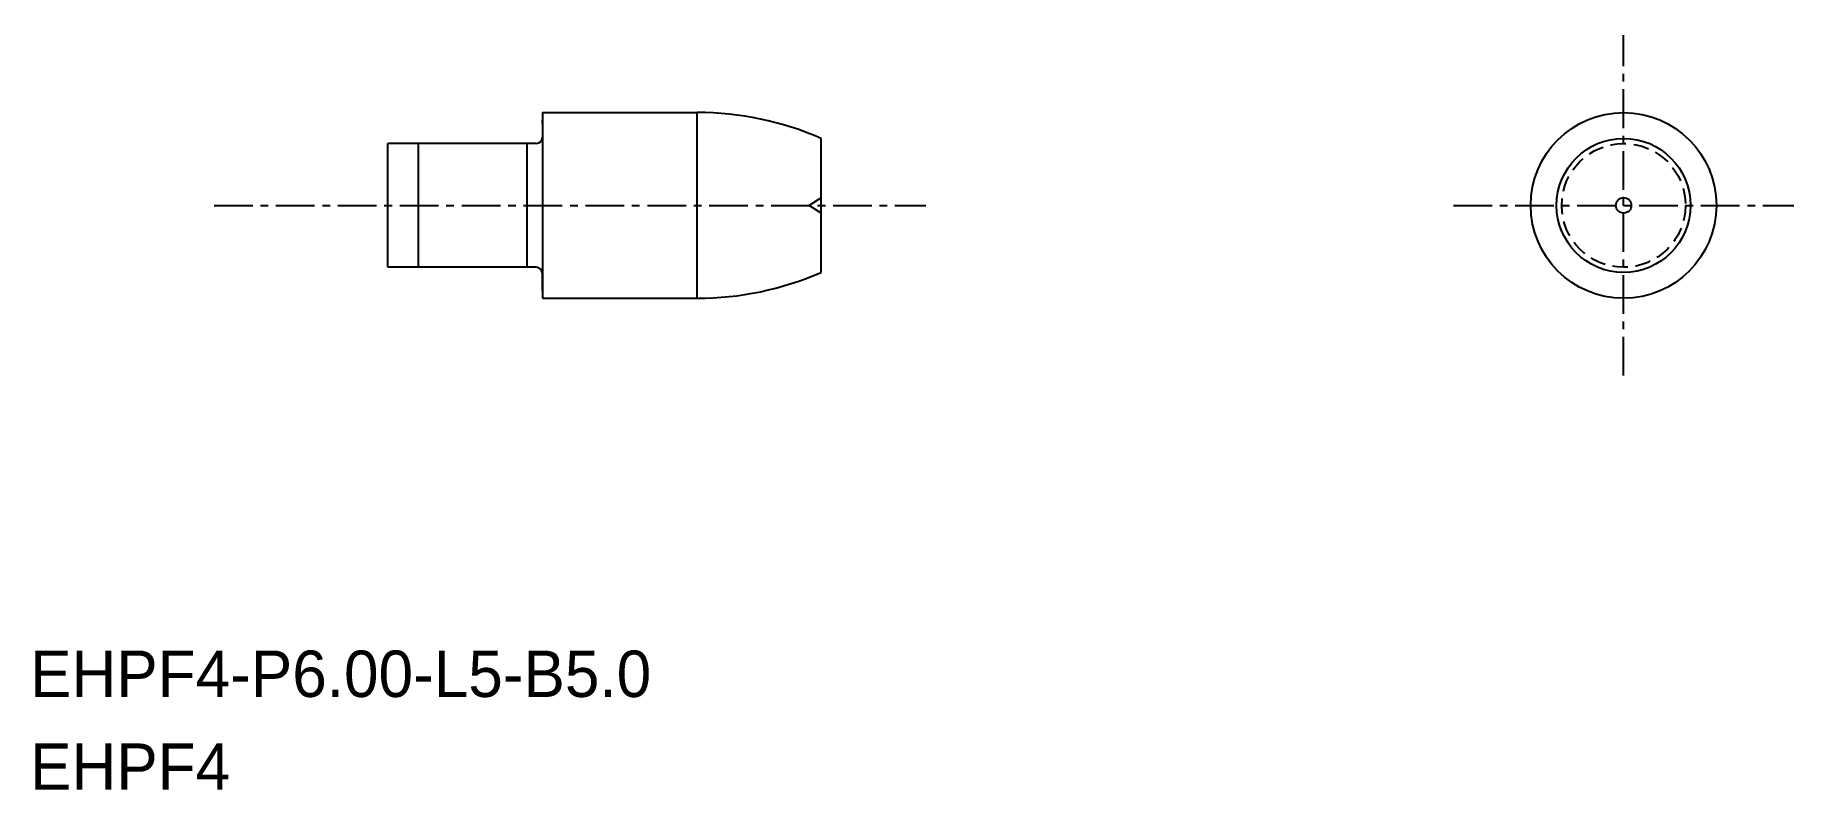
# Model space of a CAD drawing. Extents: x -1852.3 to -1795.5, y -503.1 to -478.7.
import ezdxf

# ---------------------------------------------------------------- set-up
doc = ezdxf.new("R2010")
doc.units = 0
doc.linetypes.add('CENTER', pattern=[2, 1.25, -0.25, 0.25, -0.25])
doc.linetypes.add('DASHED', pattern=[0.75, 0.5, -0.25])
doc.layers.get('0').update_dxf_attribs({"linetype": 'CONTINUOUS'})
doc.layers.add('CENTER', color=1, linetype='CENTER')

msp = doc.modelspace()

# ---------------------------------------------------------------- linework, layer by layer
at = {"color": 7, "linetype": 'CONTINUOUS'}
for p, q in [((-1835.908, -481.178), (-1835.908, -487.178)), ((-1835.908, -481.178), (-1830.908, -481.178)), ((-1830.908, -487.178), (-1830.908, -481.178)), ((-1835.908, -481.528), (-1835.908, -481.428)), ((-1836.108, -482.178), (-1840.908, -482.178)), ((-1840.908, -486.178), (-1840.908, -482.178)), ((-1839.908, -486.178), (-1839.908, -482.178)), ((-1836.408, -482.178), (-1836.408, -486.178)), ((-1826.908, -486.344), (-1826.908, -482.013)), ((-1836.108, -486.178), (-1840.908, -486.178)), ((-1835.908, -486.928), (-1835.908, -486.378)), ((-1835.908, -487.178), (-1830.908, -487.178))]:
    msp.add_line(p, q, dxfattribs=at)
at = {"color": 3}
for p in [(-1826.908, -483.929), (-1826.908, -484.428)]:
    msp.add_line(p, (-1827.293, -484.178), dxfattribs=at)
at = {"color": 7, "linetype": 'CONTINUOUS'}
msp.add_circle((-1800.977, -484.178), 3, dxfattribs=at)
for radius in [2.165, 0.25]:
    msp.add_circle((-1800.977, -484.178), radius)
at = {"color": 3, "linetype": 'DASHED'}
msp.add_circle((-1800.977, -484.178), 2, dxfattribs=at)
for centre, start, end in [((-1830.908, -491.178), 66.4218, 90), ((-1830.908, -477.178), 270, 293.5782)]:
    msp.add_arc(centre, 10, start, end)
at = {"color": 7, "linetype": 'CONTINUOUS'}
for centre, start, end in [((-1836.108, -481.978), 270, 0), ((-1836.108, -486.378), 0, 90)]:
    msp.add_arc(centre, 0.2, start, end, dxfattribs=at)
at = {"layer": 'CENTER', "color": 1, "linetype": 'CENTER'}
for p, q in [((-1800.977, -489.678), (-1800.977, -478.678)), ((-1846.518, -484.178), (-1823.518, -484.178)), ((-1806.477, -484.178), (-1795.477, -484.178))]:
    msp.add_line(p, q, dxfattribs=at)

# ---------------------------------------------------------------- texts
for s, p in [('EHPF4-P6.00-L5-B5.0', (-1852.463, -500.061)), ('EHPF4', (-1852.463, -503.061))]:
    msp.add_text(s, height=1.5).set_placement(p)

doc.saveas('drawing.dxf')
